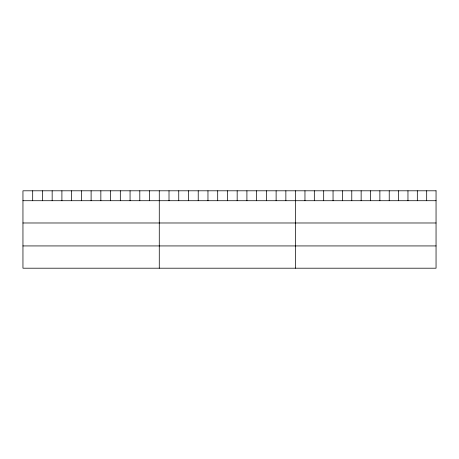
<?xml version="1.0" encoding="UTF-8"?>
<svg xmlns="http://www.w3.org/2000/svg" width="459" height="459" viewBox="0 0 459 459"><rect width="100%" height="100%" fill="white"/><g stroke="black" fill="none" stroke-linecap="round" stroke-linejoin="round"><path stroke-width="0.69" d="M22.95 200.715L436.05 200.715M22.95 222.982L436.05 222.982M22.95 245.932L436.05 245.932M426.686 190.801L426.686 200.715M417.323 190.801L417.323 200.715M407.959 190.801L407.959 200.715M398.596 190.801L398.596 200.715M389.232 190.801L389.232 200.715M379.868 190.801L379.868 200.715M370.505 190.801L370.505 200.715M361.141 190.801L361.141 200.715M351.778 190.801L351.778 200.715M342.414 190.801L342.414 200.715M333.05 190.801L333.05 200.715M323.687 190.801L323.687 200.715M314.323 190.801L314.323 200.715M304.96 190.801L304.96 200.715M295.596 190.801L295.596 268.199M285.859 190.801L285.859 200.715M276.123 190.801L276.123 200.715M266.386 190.801L266.386 200.715M256.644 190.801L256.644 200.715M246.908 190.801L246.908 200.715M237.171 190.801L237.171 200.715M227.434 190.801L227.434 200.715M217.698 190.801L217.698 200.715M207.961 190.801L207.961 200.715M198.225 190.801L198.225 200.715M188.483 190.801L188.483 200.715M178.746 190.801L178.746 200.715M169.01 190.801L169.01 200.715M159.273 190.801L159.273 268.199M149.536 190.801L149.536 200.715M139.8 190.801L139.8 200.715M130.063 190.801L130.063 200.715M120.321 190.801L120.321 200.715M110.585 190.801L110.585 200.715M100.848 190.801L100.848 200.715M91.112 190.801L91.112 200.715M81.375 190.801L81.375 200.715M71.638 190.801L71.638 200.715M61.902 190.801L61.902 200.715M52.16 190.801L52.16 200.715M42.423 190.801L42.423 200.715M32.687 190.801L32.687 200.715M436.05 190.801L22.95 190.801L22.95 268.199L436.05 268.199L436.05 190.801"/></g></svg>
